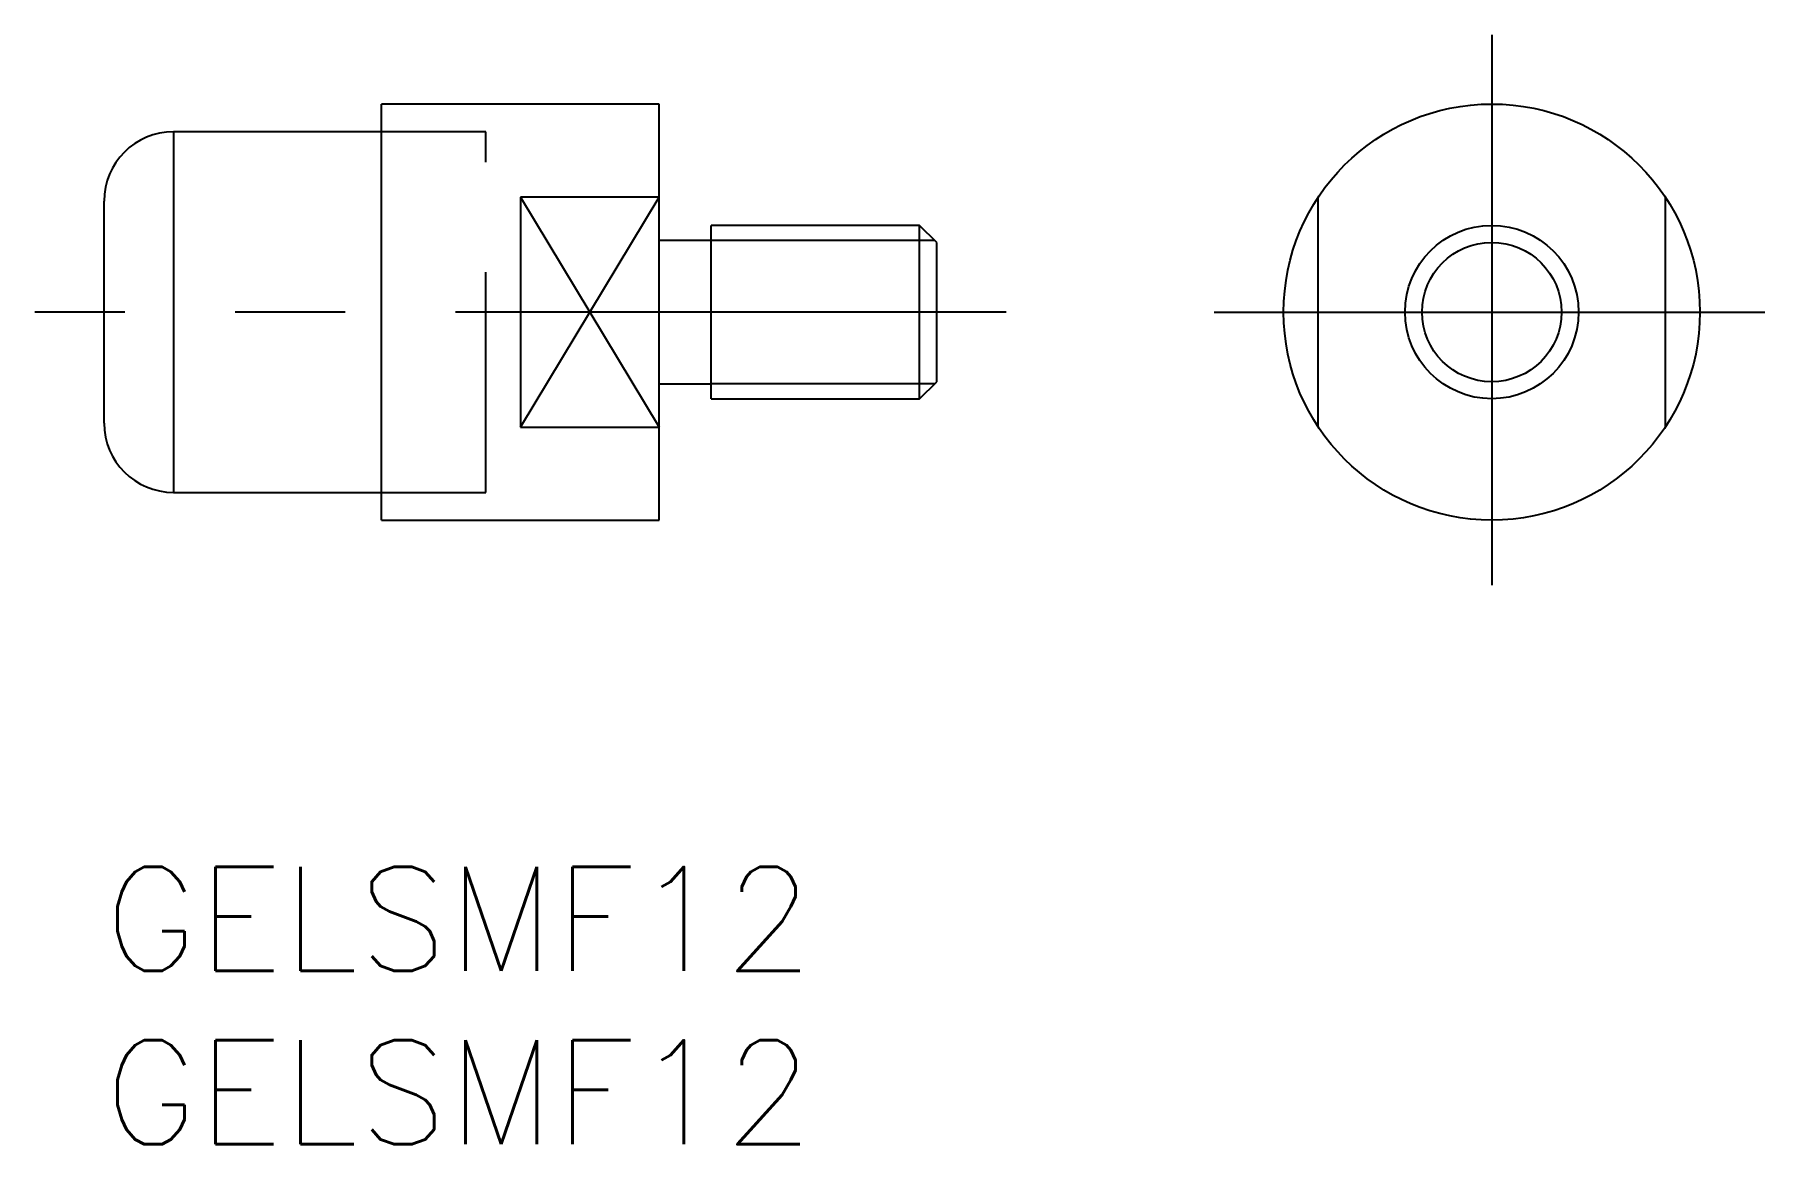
# Model space of a CAD drawing. Extents: x -2 to 48, y -8 to 24.
import ezdxf

# ---------------------------------------------------------------- set-up
doc = ezdxf.new("R2010")
doc.units = 0
doc.header["$LTSCALE"] = 0.5
doc.linetypes.add('CENTER', pattern=[50.8, 31.75, -6.35, 6.35, -6.35])
doc.linetypes.add('DASHED', pattern=[19.05, 12.7, -6.35])
for name, color, linetype in [('MSM_CENTER', 1, 'CENTER'), ('MSM_CONTINUOUS', 7, 'CONTINUOUS'), ('MSM_DASHED', 4, 'DASHED'), ('MSM_NARROW', 5, 'CONTINUOUS'), ('MSM_PART_NUMBER', 7, 'CONTINUOUS')]:
    doc.layers.add(name, color=color, linetype=linetype)
doc.styles.get("Standard").update_dxf_attribs({"font": 'txt.shx', "height": 3, "bigfont": 'bigfont.shx'})

msp = doc.modelspace()

# ---------------------------------------------------------------- linework, layer by layer
at = {"layer": 'MSM_CENTER'}
for p, q in [((40, 24), (40, 8)), ((26, 16), (-2, 16)), ((32, 16), (48, 16))]:
    msp.add_line(p, q, dxfattribs=at)
at = {"layer": 'MSM_CONTINUOUS'}
for p, q in [((16, 22), (8, 22)), ((8, 16), (8, 22)), ((16, 10), (16, 22)), ((8, 21.2), (2, 21.2)), ((2, 21.2), (2, 10.8)), ((0, 12.8), (0, 19.2)), ((16, 19.317), (12, 19.317)), ((12, 19.317), (12, 12.683)), ((12, 19.317), (16, 12.683)), ((12, 12.683), (16, 19.317)), ((35, 12.683), (35, 19.317)), ((45, 19.317), (45, 12.683)), ((17.5, 18.067), (16, 18.067)), ((23.509, 18.5), (17.5, 18.5)), ((17.5, 13.5), (17.5, 18.5)), ((24, 18.009), (23.509, 18.5)), ((23.509, 13.5), (23.509, 18.5)), ((24, 13.991), (24, 18.009)), ((8, 10), (8, 16)), ((16, 13.933), (17.5, 13.933)), ((23.509, 13.5), (24, 13.991)), ((17.5, 13.5), (23.509, 13.5)), ((12, 12.683), (16, 12.683)), ((2, 10.8), (8, 10.8)), ((8, 10), (16, 10))]:
    msp.add_line(p, q, dxfattribs=at)
for radius in [6, 2.5, 2.01]:
    msp.add_circle((40, 16), radius, dxfattribs=at)
for centre, start, end in [((2, 19.2), 90, 180), ((2, 12.8), 180, 270)]:
    msp.add_arc(centre, 2, start, end, dxfattribs=at)
at = {"layer": 'MSM_DASHED'}
for p, q in [((11, 21.2), (8, 21.2)), ((11, 10.8), (11, 21.2)), ((8, 10.8), (11, 10.8))]:
    msp.add_line(p, q, dxfattribs=at)
at = {"layer": 'MSM_NARROW'}
for p, q in [((23.942, 18.067), (17.5, 18.067)), ((23.942, 13.933), (17.5, 13.933))]:
    msp.add_line(p, q, dxfattribs=at)

# ---------------------------------------------------------------- texts
at = {"layer": 'MSM_PART_NUMBER'}
for p in [(0, -3), (0, -8)]:
    msp.add_text('GELSMF12', height=3, dxfattribs=at).set_placement(p)

doc.saveas('drawing.dxf')
